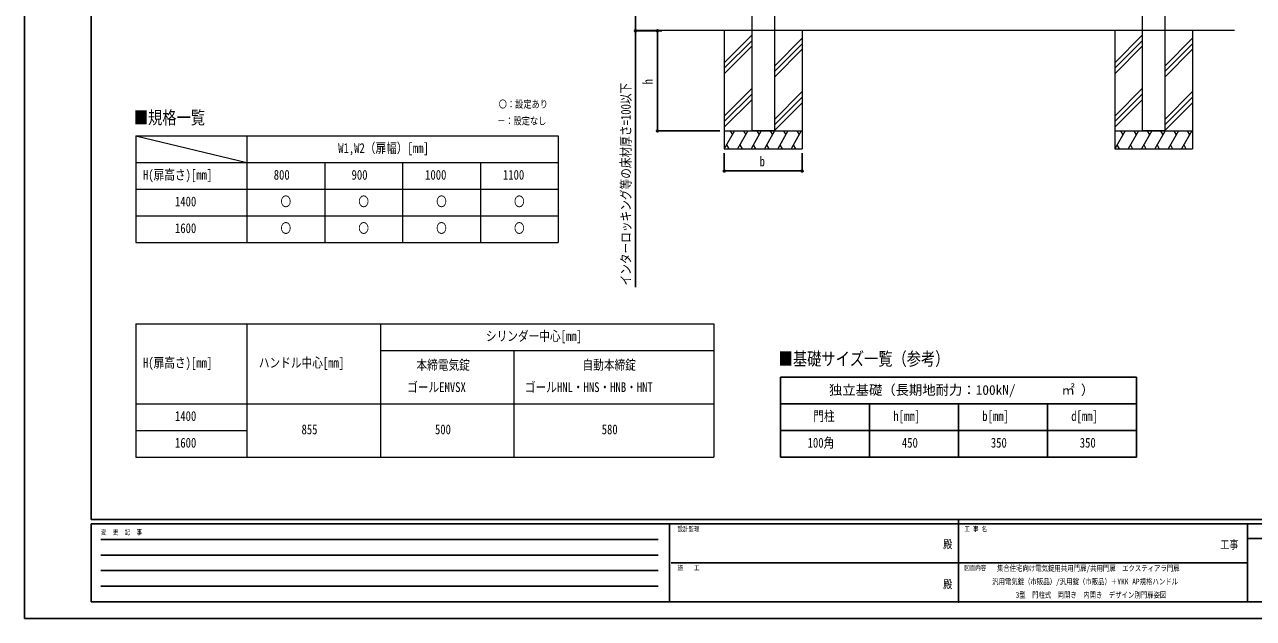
# Model space of a CAD drawing. Units: millimetres, scale not verified. Extents: x -4205 to 4205, y -2970 to 2970.
# Drawn here: x -4205 to 1322, y -2970 to -299 of the extents above; entities that cross this region are included whole.
import ezdxf
from ezdxf.enums import TextEntityAlignment as Align

# ---------------------------------------------------------------- set-up
doc = ezdxf.new("R2010")
doc.units = ezdxf.units.MM
doc.header["$LTSCALE"] = 10
doc.header["$PDMODE"] = 32
doc.header["$PDSIZE"] = 5
doc.layers.add('0-1_TABLE1', color=7, linetype='Continuous', lineweight=18)
doc.layers.add('0-4_YKK_A1', color=4, linetype='Continuous', lineweight=18)
for name, color, linetype in [('0-2_USER1', 3, 'Continuous'), ('0-5_YKK_D', 6, 'Continuous'), ('0-6_YKK_ZWAK', 7, 'Continuous')]:
    doc.layers.add(name, color=color, linetype=linetype)
doc.styles.add('ＭＳ ゴシック', font='')
doc.styles.get('ＭＳ ゴシック').set_extended_font_data('MS Gothic')

msp = doc.modelspace()

# ---------------------------------------------------------------- linework, layer by layer
at = {"layer": '0-1_TABLE1'}
for p, q in [((-3705, -800), (-3205, -920)), ((-3705, -800), (-1805, -800)), ((-3705, -800), (-3705, -1280)), ((-3205, -800), (-3205, -1280)), ((-1805, -800), (-1805, -1280)), ((-3705, -920), (-1805, -920)), ((-2855, -920), (-2855, -1280)), ((-2505, -920), (-2505, -1280)), ((-2155, -920), (-2155, -1280)), ((-3705, -1040), (-1805, -1040)), ((-3705, -1160), (-1805, -1160)), ((-3705, -1280), (-1805, -1280)), ((-3705, -1645), (-1105, -1645)), ((-3705, -1645), (-3705, -2245)), ((-3205, -1645), (-3205, -2245)), ((-2605, -1645), (-2605, -2245)), ((-1105, -1645), (-1105, -2245)), ((-2605, -1765), (-1105, -1765)), ((-2005, -1765), (-2005, -2245)), ((-3705, -2005), (-1105, -2005)), ((-3705, -2125), (-3205, -2125)), ((-3705, -2245), (-1105, -2245))]:
    msp.add_line(p, q, dxfattribs=at)
at = {"layer": '0-2_USER1'}
for p, q in [((-804.98, -1885), (795.02, -1885)), ((-804.98, -1885), (-804.98, -2245)), ((795.02, -1885), (795.02, -2245)), ((-804.98, -2005), (795.02, -2005)), ((-404.98, -2005), (-404.98, -2245)), ((-4.98, -2005), (-4.98, -2245)), ((395.02, -2005), (395.02, -2245)), ((-804.98, -2125), (795.02, -2125)), ((-804.98, -2245), (795.02, -2245))]:
    msp.add_line(p, q, dxfattribs=at)
at = {"layer": '0-4_YKK_A1'}
for p, q in [((-832.98, -227.67), (-832.98, -777.66)), ((823.02, -777.67), (823.02, -227.67)), ((923.02, -227.67), (923.02, -777.67)), ((1237.16, -325.86), (-1454.56, -325.86)), ((-1057.98, -327.67), (-1057.98, -857.67)), ((-707.98, -327.67), (-707.98, -857.67)), ((698.02, -327.67), (698.02, -857.67)), ((1048.02, -327.67), (1048.02, -857.67)), ((-932.98, -345.46), (-1057.98, -470.46)), ((-932.98, -370.46), (-1057.98, -495.46)), ((-707.98, -360.46), (-832.98, -485.46)), ((-707.98, -385.46), (-832.98, -510.46)), ((823.02, -345.46), (698.02, -470.46)), ((823.02, -370.46), (698.02, -495.46)), ((1048.02, -360.46), (923.02, -485.46)), ((1048.02, -385.46), (923.02, -510.46)), ((-932.98, -395.46), (-1057.98, -520.46)), ((-707.98, -410.46), (-832.98, -535.46)), ((823.02, -395.46), (698.02, -520.46)), ((1048.02, -410.46), (923.02, -535.46)), ((-932.98, -585.46), (-1057.98, -710.46)), ((-707.98, -600.46), (-832.98, -725.46)), ((823.02, -585.46), (698.02, -710.46)), ((1048.02, -600.46), (923.02, -725.46)), ((-932.98, -610.46), (-1057.98, -735.46)), ((-932.98, -635.46), (-1057.98, -760.46)), ((-707.98, -625.46), (-832.98, -750.46)), ((-707.98, -650.46), (-832.98, -775.46)), ((823.02, -610.46), (698.02, -735.46)), ((823.02, -635.46), (698.02, -760.46)), ((1048.02, -625.46), (923.02, -750.46)), ((1048.02, -650.46), (923.02, -775.46)), ((-1057.98, -777.67), (-707.98, -777.67)), ((-1011.79, -777.67), (-1057.98, -857.67)), ((-1031.79, -777.67), (-1021.79, -794.99)), ((-951.79, -777.67), (-997.98, -857.67)), ((-971.79, -777.67), (-961.79, -794.99)), ((-891.79, -777.67), (-937.98, -857.67)), ((-911.79, -777.67), (-901.79, -794.99)), ((-831.79, -777.67), (-877.98, -857.67)), ((-851.79, -777.67), (-841.79, -794.99)), ((-771.79, -777.67), (-817.98, -857.67)), ((-791.79, -777.67), (-781.79, -794.99)), ((-711.79, -777.67), (-757.98, -857.67)), ((-731.79, -777.67), (-721.79, -794.99)), ((698.02, -777.67), (1048.02, -777.67)), ((744.21, -777.67), (698.02, -857.67)), ((724.21, -777.67), (734.21, -794.99)), ((804.21, -777.67), (758.02, -857.67)), ((784.21, -777.67), (794.21, -794.99)), ((864.21, -777.67), (818.02, -857.67)), ((923.02, -777.66), (823.02, -777.66)), ((844.21, -777.67), (854.21, -794.99)), ((924.21, -777.67), (878.02, -857.67)), ((904.21, -777.67), (914.21, -794.99)), ((984.21, -777.67), (938.02, -857.67)), ((964.21, -777.67), (974.21, -794.99)), ((1044.21, -777.67), (998.02, -857.67)), ((1024.21, -777.67), (1034.21, -794.99)), ((-1057.98, -857.67), (-707.98, -857.67)), ((-1047.98, -840.35), (-1037.98, -857.67)), ((-987.98, -840.35), (-977.98, -857.67)), ((-927.98, -840.35), (-917.98, -857.67)), ((-867.98, -840.35), (-857.98, -857.67)), ((-807.98, -840.35), (-797.98, -857.67)), ((-747.98, -840.35), (-737.98, -857.67)), ((698.02, -857.67), (1048.02, -857.67)), ((708.02, -840.35), (718.02, -857.67)), ((768.02, -840.35), (778.02, -857.67)), ((828.02, -840.35), (838.02, -857.67)), ((888.02, -840.35), (898.02, -857.67)), ((948.02, -840.35), (958.02, -857.67)), ((1008.02, -840.35), (1018.02, -857.67))]:
    msp.add_line(p, q, dxfattribs=at)
msp.add_lwpolyline([(-832.98, -777.66), (-932.98, -777.66), (-932.98, -227.67)], dxfattribs=at)
at = {"layer": '0-5_YKK_D'}
for p, q in [((-1338.71, -327.67), (-1458.83, -327.67)), ((-1359, -777.66), (-1359, -327.67)), ((-1077.97, -777.66), (-1360, -777.66)), ((-1058, -877.67), (-1058, -958.67)), ((-708, -877.67), (-708, -958.67)), ((-1058, -957.67), (-708, -957.67))]:
    msp.add_line(p, q, dxfattribs=at)
msp.add_lwpolyline([(-1457.83, -227.67), (-1457.83, -327.67), (-1457.83, -1480.67)], dxfattribs=at)
for centre in [(-1457.83, -327.67), (-1359, -327.67), (-1359, -777.66), (-1058, -957.67), (-708, -957.67)]:
    msp.add_circle(centre, 4.25, dxfattribs=at)
at = {"layer": '0-6_YKK_ZWAK'}
for p, q in [((-3904.98, -2525), (-3904.98, 2775)), ((3895.02, -2525), (-3904.98, -2525)), ((-4.98, -2525), (-4.98, -2895)), ((-1304.98, -2545), (-3904.98, -2545)), ((-3904.98, -2895), (-3904.98, -2545)), ((-1304.98, -2545), (-1304.98, -2895)), ((-4.98, -2545), (-1304.98, -2545)), ((1295.02, -2545), (-4.98, -2545)), ((-3862.48, -2615), (-1354.98, -2615)), ((1985.02, -2610), (1295.02, -2610)), ((-3862.48, -2685), (-1354.98, -2685)), ((-3862.48, -2755), (-1354.98, -2755)), ((-1297.48, -2720), (-4.98, -2720)), ((-4.98, -2720), (1295.02, -2720)), ((-3862.48, -2825), (-1354.98, -2825)), ((-3904.98, -2895), (-1304.98, -2895)), ((-1304.98, -2895), (-4.98, -2895)), ((-4.98, -2895), (1295.02, -2895)), ((1295.02, -2895), (1985.02, -2895))]:
    msp.add_line(p, q, dxfattribs=at)
msp.add_lwpolyline([(-4205, -2970), (4205, -2970), (4205, 2970), (-4205, 2970)], close=True, dxfattribs=at)
msp.add_lwpolyline([(1985.02, -2545), (1295.02, -2545), (1295.02, -2895)], dxfattribs=at)
msp.add_point((-4.98, -2895), dxfattribs=at)

# ---------------------------------------------------------------- texts
at = {"layer": '0-1_TABLE1', "style": 'ＭＳ ゴシック', "width": 0.8}
for s, p in [('W1,W2（扉幅）[mm]', (-2794.6, -889.53)), ('H(扉高さ)[mm]', (-3672.6, -1010)), ('800', (-3084.4, -1010)), ('900', (-2734.4, -1010)), ('1000', (-2403.6, -1010)), ('1100', (-2053.6, -1010)), ('1400', (-3528.6, -1130)), ('〇', (-3054, -1130)), ('〇', (-2704, -1130)), ('〇', (-2354, -1130)), ('〇', (-2004, -1130)), ('1600', (-3528.6, -1250)), ('〇', (-3054, -1250)), ('〇', (-2704, -1250)), ('〇', (-2354, -1250)), ('〇', (-2004, -1250)), ('シリンダー中心[mm]', (-2130.2, -1735)), ('H(扉高さ)[mm]', (-3672.6, -1855)), ('ハンドル中心[mm]', (-3151.4, -1855)), ('本締電気錠', (-2442.6, -1865)), ('自動本締錠', (-1695.8, -1865)), ('ゴールEMVSX', (-2484.2, -1965)), ('ゴールHNL・HNS・HNB・HNT', (-1955, -1965)), ('1400', (-3528.6, -2095)), ('855', (-2959.4, -2155)), ('500', (-2359.4, -2155)), ('580', (-1609.4, -2155)), ('1600', (-3528.6, -2215))]:
    msp.add_text(s, height=43.99, dxfattribs=at).set_placement(p, align=Align.BOTTOM_LEFT)
at = {"layer": '0-2_USER1', "style": 'ＭＳ ゴシック', "width": 0.8}
for s, height, p in [('〇：設定あり', 32.99, (-2072.65, -683.76)), ('■規格一覧', 58.65, (-3713.53, -764.42)), ('－：設定なし', 32.99, (-2079.85, -758.76)), ('■基礎サイズ一覧（参考）', 58.65, (-813.51, -1849.42)), ('門柱', 43.99, (-657.78, -2095)), ('h[mm]', 43.99, (-297.78, -2095)), ('b[mm]', 43.99, (102.22, -2095)), ('d[mm]', 43.99, (502.22, -2095)), ('100角', 43.99, (-683.38, -2215)), ('450', 43.99, (-259.38, -2215)), ('350', 43.99, (140.62, -2215)), ('350', 43.99, (540.62, -2215)), ('集合住宅向け電気錠用共用門扉/共用門扉\u3000エクスティアラ門扉', 25.66, (168.09, -2765)), ('汎用電気錠（市販品）/汎用錠（市販品）＋YKK AP規格ハンドル', 25.66, (146.62, -2825)), ('3型\u3000門柱式\u3000両開き\u3000内開き\u3000デザイン別門扉姿図', 25.66, (252.09, -2885))]:
    msp.add_text(s, height=height, dxfattribs=at).set_placement(p, align=Align.BOTTOM_LEFT)
at = {"layer": '0-2_USER1', "style": 'ＭＳ ゴシック'}
for s, p in [('独立基礎（長期地耐力：100kN/', (-587.55, -1977.52)), ('㎡', (458.34, -1977.52)), ('）', (545.61, -1977.52))]:
    msp.add_text(s, height=43.99, dxfattribs=at).set_placement(p, align=Align.BOTTOM_LEFT)
at = {"layer": '0-5_YKK_D', "style": 'ＭＳ ゴシック', "width": 0.8}
for s, p in [('h', (-1367, -568.67)), ('インターロッキング等の床材厚さ=100以下', (-1465.83, -1472.67))]:
    msp.add_text(s, height=43.99, rotation=90, dxfattribs=at).set_placement(p, align=Align.BOTTOM_LEFT)
msp.add_text('b', height=43.99, dxfattribs=at).set_placement((-899, -949.67), align=Align.BOTTOM_LEFT)
at = {"layer": '0-6_YKK_ZWAK', "style": 'ＭＳ ゴシック', "width": 0.8}
for s, height, p in [('変  更  記  事', 21.99, (-3861.31, -2600)), ('設計監理', 21.99, (-1268.31, -2585)), ('工 事 名', 21.99, (21.27, -2585)), ('殿', 36.66, (-73.67, -2665.83)), ('工事', 36.66, (1172.33, -2667.46)), ('施\u3000\u3000工', 21.99, (-1268.31, -2760)), ('図面内容', 21.99, (21.27, -2760)), ('殿', 36.66, (-73.67, -2845.83))]:
    msp.add_text(s, height=height, dxfattribs=at).set_placement(p, align=Align.BOTTOM_LEFT)

doc.saveas('drawing.dxf')
